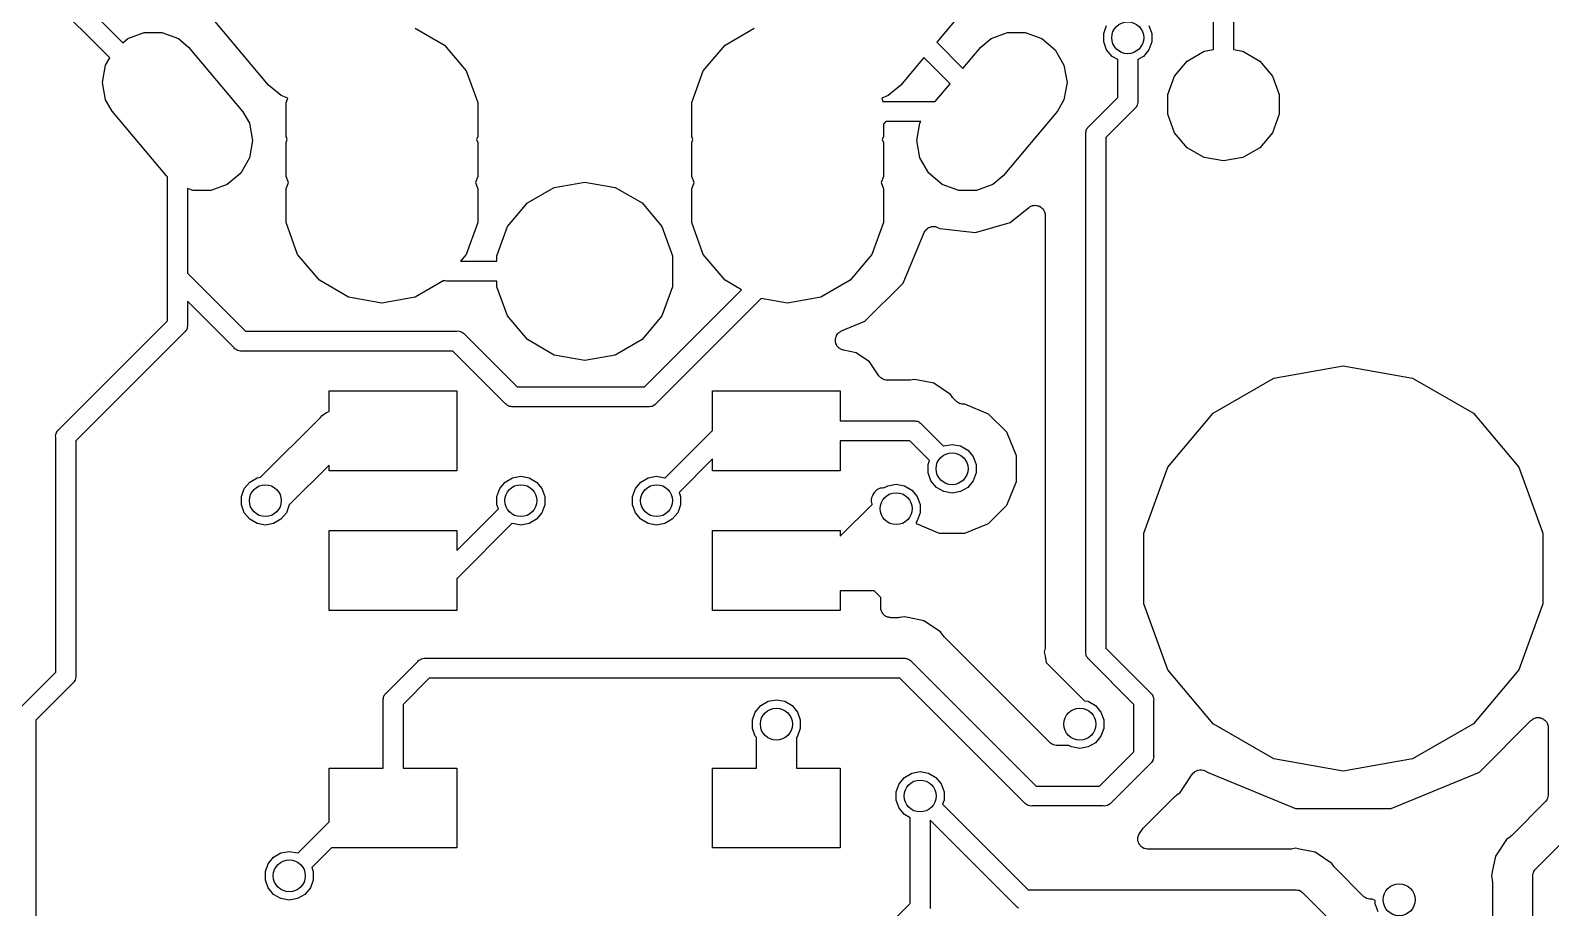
# Model space of a CAD drawing. Extents: x 61 to 194, y -153 to -61.
# Drawn here: x 82.06 to 101.1, y -110 to -99.01 of the extents above; entities that cross this region are included whole.
import ezdxf

# ---------------------------------------------------------------- set-up
doc = ezdxf.new("R2010")
doc.units = 0
doc.header["$MEASUREMENT"] = 0
doc.layers.add('BLACK', color=7, linetype='CONTINUOUS')

msp = doc.modelspace()

# ---------------------------------------------------------------- linework, layer by layer
at = {"layer": 'BLACK', "linetype": 'CONTINUOUS'}
for p, q in [((83.051, -99.3528), (82.1155, -98.4172)), ((82.325, -98.2732), (83.2153, -99.1636)), ((96.875, -99.2478), (96.875, -98.55)), ((97.125, -98.55), (97.125, -99.2478)), ((85.0416, -99.6939), (84.151, -98.6324)), ((93.849, -98.6324), (93.4088, -99.157)), ((86.8768, -98.98), (87.2432, -99.1916)), ((90.7568, -99.1916), (91.1232, -98.98)), ((95.5, -99.0471), (95.5362, -98.9477)), ((96.0638, -98.9477), (96.1, -99.0471)), ((83.2153, -99.1636), (83.2774, -99.1115)), ((83.2774, -99.1115), (83.4845, -99.0361)), ((83.4845, -99.0361), (83.7049, -99.0361)), ((83.7049, -99.0361), (83.912, -99.1115)), ((83.912, -99.1115), (84.0383, -99.2175)), ((93.4088, -99.157), (93.737, -99.4852)), ((93.9617, -99.2175), (94.088, -99.1115)), ((94.088, -99.1115), (94.2951, -99.0361)), ((94.2951, -99.0361), (94.5155, -99.0361)), ((94.5155, -99.0361), (94.7226, -99.1115)), ((94.7226, -99.1115), (94.8915, -99.2532)), ((95.5, -99.1529), (95.5, -99.0471)), ((95.5362, -99.2523), (95.5, -99.1529)), ((96.1, -99.1529), (96.0638, -99.2523)), ((96.1, -99.0471), (96.1, -99.1529)), ((82.9983, -99.4441), (83.051, -99.3528)), ((84.0383, -99.2175), (84.7192, -100.029)), ((87.2432, -99.1916), (87.5153, -99.5157)), ((90.4847, -99.5157), (90.7568, -99.1916)), ((93.2475, -99.3493), (92.9584, -99.6939)), ((93.5757, -99.6775), (93.2475, -99.3493)), ((93.737, -99.4852), (93.9617, -99.2175)), ((94.8915, -99.2532), (95.0017, -99.4441)), ((95.6042, -99.3334), (95.5362, -99.2523)), ((95.675, -99.3742), (95.6042, -99.3334)), ((95.675, -99.8482), (95.675, -99.3742)), ((95.9958, -99.3334), (95.925, -99.3742)), ((95.925, -99.3742), (95.925, -99.8946)), ((96.0638, -99.2523), (95.9958, -99.3334)), ((96.5441, -99.3917), (96.7574, -99.2685)), ((96.7574, -99.2685), (96.875, -99.2478)), ((97.125, -99.2478), (97.2426, -99.2685)), ((97.2426, -99.2685), (97.4559, -99.3917)), ((82.96, -99.6611), (82.9983, -99.4441)), ((87.5153, -99.5157), (87.66, -99.9134)), ((90.34, -99.9134), (90.4847, -99.5157)), ((95.0017, -99.4441), (95.04, -99.6611)), ((96.3858, -99.5804), (96.5441, -99.3917)), ((97.4559, -99.3917), (97.6142, -99.5804)), ((82.9983, -99.8782), (82.96, -99.6611)), ((85.1983, -99.8253), (85.0416, -99.6939)), ((92.9584, -99.6939), (92.8017, -99.8253)), ((93.389, -99.9), (93.5757, -99.6775)), ((95.04, -99.6611), (95.0017, -99.8782)), ((96.3015, -99.8118), (96.3858, -99.5804)), ((97.6142, -99.5804), (97.6985, -99.8118)), ((83.0808, -100.021), (82.9983, -99.8782)), ((85.2811, -99.8554), (85.1983, -99.8253)), ((85.26, -99.9134), (85.2811, -99.8554)), ((85.26, -100.337), (85.26, -99.9134)), ((87.66, -99.9134), (87.66, -100.337)), ((90.34, -100.337), (90.34, -99.9134)), ((92.8017, -99.8253), (92.7189, -99.8554)), ((92.7189, -99.8554), (92.7351, -99.9)), ((92.7351, -99.9), (93.389, -99.9)), ((95.0017, -99.8782), (94.9192, -100.021)), ((95.3155, -100.208), (95.675, -99.8482)), ((95.9165, -99.9482), (95.915, -99.9536)), ((95.9193, -99.9434), (95.9165, -99.9482)), ((95.9222, -99.9271), (95.9193, -99.9434)), ((95.9264, -99.9111), (95.9222, -99.9271)), ((95.925, -99.8946), (95.9264, -99.9111)), ((96.3015, -100.058), (96.3015, -99.8118)), ((97.6985, -99.8118), (97.6985, -100.058)), ((83.7617, -100.832), (83.0808, -100.021)), ((84.7192, -100.029), (84.8017, -100.172)), ((94.9192, -100.021), (94.2383, -100.832)), ((95.8845, -99.9922), (95.525, -100.352)), ((95.8972, -99.9816), (95.8845, -99.9922)), ((95.9055, -99.9672), (95.8972, -99.9816)), ((95.915, -99.9536), (95.9055, -99.9672)), ((96.3858, -100.29), (96.3015, -100.058)), ((97.6985, -100.058), (97.6142, -100.29)), ((84.8017, -100.172), (84.84, -100.389)), ((92.7718, -100.15), (92.74, -100.182)), ((92.74, -100.182), (92.74, -100.337)), ((93.2109, -100.15), (92.7718, -100.15)), ((93.16, -100.389), (93.1983, -100.172)), ((93.1983, -100.172), (93.2109, -100.15)), ((95.2736, -100.289), (95.2778, -100.273)), ((95.275, -100.305), (95.2736, -100.289)), ((95.275, -106.795), (95.275, -100.305)), ((95.2778, -100.273), (95.2807, -100.257)), ((95.2807, -100.257), (95.2835, -100.252)), ((95.2835, -100.252), (95.285, -100.246)), ((95.285, -100.246), (95.2945, -100.233)), ((95.2945, -100.233), (95.3028, -100.218)), ((95.3028, -100.218), (95.3155, -100.208)), ((96.5441, -100.478), (96.3858, -100.29)), ((97.6142, -100.29), (97.4559, -100.478)), ((84.84, -100.389), (84.8017, -100.606)), ((85.274, -100.375), (85.26, -100.337)), ((85.26, -100.413), (85.274, -100.375)), ((85.26, -100.837), (85.26, -100.413)), ((87.66, -100.337), (87.646, -100.375)), ((87.646, -100.375), (87.66, -100.413)), ((87.66, -100.413), (87.66, -100.837)), ((90.354, -100.375), (90.34, -100.337)), ((90.34, -100.413), (90.354, -100.375)), ((90.34, -100.837), (90.34, -100.413)), ((92.74, -100.337), (92.726, -100.375)), ((92.726, -100.375), (92.74, -100.413)), ((92.74, -100.413), (92.74, -100.837)), ((93.1983, -100.606), (93.16, -100.389)), ((95.525, -100.352), (95.525, -106.748)), ((96.7574, -100.602), (96.5441, -100.478)), ((97.4559, -100.478), (97.2426, -100.602)), ((84.8017, -100.606), (84.6915, -100.797)), ((93.3085, -100.797), (93.1983, -100.606)), ((97, -100.644), (96.7574, -100.602)), ((97.2426, -100.602), (97, -100.644)), ((83.775, -100.844), (83.7617, -100.832)), ((83.775, -102.089), (83.775, -100.844)), ((84.6915, -100.797), (84.5226, -100.938)), ((85.2885, -100.915), (85.26, -100.837)), ((87.66, -100.837), (87.6315, -100.915)), ((90.3685, -100.915), (90.34, -100.837)), ((92.74, -100.837), (92.7115, -100.915)), ((93.4774, -100.938), (93.3085, -100.797)), ((94.2383, -100.832), (94.112, -100.938)), ((84.0951, -101.014), (84.025, -100.988)), ((84.025, -100.988), (84.025, -102.048)), ((84.3155, -101.014), (84.0951, -101.014)), ((84.5226, -100.938), (84.3155, -101.014)), ((85.26, -100.993), (85.2885, -100.915)), ((85.26, -101.417), (85.26, -100.993)), ((87.6315, -100.915), (87.66, -100.993)), ((87.66, -100.993), (87.66, -101.417)), ((88.282, -101.169), (88.618, -100.975)), ((88.618, -100.975), (89, -100.908)), ((89, -100.908), (89.382, -100.975)), ((89.382, -100.975), (89.718, -101.169)), ((90.34, -100.993), (90.3685, -100.915)), ((90.34, -101.417), (90.34, -100.993)), ((92.7115, -100.915), (92.74, -100.993)), ((92.74, -100.993), (92.74, -101.417)), ((93.6845, -101.014), (93.4774, -100.938)), ((93.9049, -101.014), (93.6845, -101.014)), ((94.112, -100.938), (93.9049, -101.014)), ((88.0327, -101.467), (88.282, -101.169)), ((89.718, -101.169), (89.9673, -101.467)), ((94.3281, -101.414), (94.5605, -101.227)), ((94.5605, -101.227), (94.569, -101.222)), ((94.569, -101.222), (94.5765, -101.216)), ((94.5765, -101.216), (94.5882, -101.212)), ((94.5882, -101.212), (94.5992, -101.206)), ((94.5992, -101.206), (94.6088, -101.204)), ((94.6088, -101.204), (94.6179, -101.201)), ((94.6179, -101.201), (94.6304, -101.201)), ((94.6304, -101.201), (94.6428, -101.199)), ((94.6428, -101.199), (94.6523, -101.201)), ((94.6523, -101.201), (94.6621, -101.201)), ((94.6621, -101.201), (94.6738, -101.205)), ((94.6738, -101.205), (94.686, -101.208)), ((94.686, -101.208), (94.6944, -101.213)), ((94.6944, -101.213), (94.7035, -101.216)), ((94.7035, -101.216), (94.7131, -101.224)), ((94.7131, -101.224), (94.7237, -101.231)), ((94.7237, -101.231), (94.7298, -101.238)), ((94.7298, -101.238), (94.7373, -101.244)), ((94.7373, -101.244), (94.7435, -101.255)), ((94.7435, -101.255), (94.7513, -101.265)), ((94.7513, -101.265), (94.7545, -101.274)), ((94.7545, -101.274), (94.7593, -101.283)), ((94.7593, -101.283), (94.7615, -101.295)), ((85.4047, -101.814), (85.26, -101.417)), ((87.66, -101.417), (87.5153, -101.814)), ((87.9, -101.831), (88.0327, -101.467)), ((89.9673, -101.467), (90.1, -101.831)), ((90.4847, -101.814), (90.34, -101.417)), ((92.74, -101.417), (92.5953, -101.814)), ((93.3077, -101.478), (93.3248, -101.473)), ((93.3248, -101.473), (93.3415, -101.466)), ((93.3415, -101.466), (93.3457, -101.466)), ((93.3457, -101.466), (93.3497, -101.465)), ((93.3497, -101.465), (93.3677, -101.466)), ((93.3677, -101.466), (93.3856, -101.465)), ((93.3856, -101.465), (93.3896, -101.467)), ((93.3896, -101.467), (93.3938, -101.467)), ((93.3938, -101.467), (93.4104, -101.474)), ((93.8954, -101.54), (94.3281, -101.414)), ((94.7615, -101.295), (94.7655, -101.307)), ((94.7655, -101.307), (94.7653, -101.316)), ((94.7653, -101.316), (94.767, -101.326)), ((94.767, -101.326), (94.767, -106.725)), ((92.988, -102.173), (93.249, -101.542)), ((93.249, -101.542), (93.2586, -101.527)), ((93.2586, -101.527), (93.2673, -101.512)), ((93.2673, -101.512), (93.2704, -101.509)), ((93.2704, -101.509), (93.2727, -101.505)), ((93.2727, -101.505), (93.2869, -101.494)), ((93.2869, -101.494), (93.3004, -101.482)), ((93.3004, -101.482), (93.3043, -101.481)), ((93.3043, -101.481), (93.3077, -101.478)), ((93.4104, -101.474), (93.4274, -101.48)), ((93.4274, -101.48), (93.4473, -101.491)), ((93.4473, -101.491), (93.8954, -101.54)), ((85.6768, -102.138), (85.4047, -101.814)), ((87.5153, -101.814), (87.4433, -101.9)), ((87.9, -101.9), (87.9, -101.831)), ((90.1, -101.831), (90.1, -102.219)), ((90.7568, -102.138), (90.4847, -101.814)), ((92.5953, -101.814), (92.3232, -102.138)), ((87.4433, -101.9), (87.9, -101.9)), ((83.7736, -102.111), (83.775, -102.095)), ((83.775, -102.116), (83.7736, -102.111)), ((83.775, -102.095), (83.775, -102.089)), ((83.775, -102.648), (83.775, -102.116)), ((84.025, -102.048), (84.7518, -102.775)), ((86.0432, -102.35), (85.6768, -102.138)), ((87.2349, -102.143), (86.8768, -102.35)), ((87.2366, -102.144), (87.2349, -102.143)), ((87.2529, -102.147), (87.2366, -102.144)), ((87.2689, -102.151), (87.2529, -102.147)), ((87.2854, -102.15), (87.2689, -102.151)), ((87.9, -102.15), (87.2854, -102.15)), ((87.9, -102.219), (87.9, -102.15)), ((88.0327, -102.583), (87.9, -102.219)), ((90.1, -102.219), (89.9673, -102.583)), ((90.9647, -102.259), (90.7568, -102.138)), ((92.3232, -102.138), (91.9568, -102.35)), ((92.5075, -102.653), (92.988, -102.173)), ((84.6078, -102.985), (84.025, -102.402)), ((84.025, -102.402), (84.025, -102.695)), ((86.46, -102.424), (86.0432, -102.35)), ((86.8768, -102.35), (86.46, -102.424)), ((89.7482, -103.475), (90.9647, -102.259)), ((91.2112, -102.366), (89.8923, -103.685)), ((91.54, -102.424), (91.2112, -102.366)), ((91.9568, -102.35), (91.54, -102.424)), ((88.282, -102.881), (88.0327, -102.583)), ((89.9673, -102.583), (89.718, -102.881)), ((82.4155, -104.008), (83.775, -102.648)), ((83.9845, -102.792), (82.625, -104.152)), ((83.9972, -102.782), (83.9845, -102.792)), ((84.0055, -102.767), (83.9972, -102.782)), ((84.015, -102.754), (84.0055, -102.767)), ((84.0165, -102.748), (84.015, -102.754)), ((84.0193, -102.743), (84.0165, -102.748)), ((84.0222, -102.727), (84.0193, -102.743)), ((84.0264, -102.711), (84.0222, -102.727)), ((84.025, -102.695), (84.0264, -102.711)), ((84.7518, -102.775), (87.3946, -102.775)), ((87.3946, -102.775), (87.4111, -102.774)), ((87.4111, -102.774), (87.4271, -102.778)), ((87.4271, -102.778), (87.4434, -102.781)), ((87.4434, -102.781), (87.4483, -102.784)), ((87.4483, -102.784), (87.4536, -102.785)), ((87.4536, -102.785), (87.4672, -102.794)), ((87.4672, -102.794), (87.4816, -102.803)), ((87.4816, -102.803), (87.4923, -102.815)), ((92.1702, -102.807), (92.1756, -102.803)), ((92.1756, -102.803), (92.1798, -102.797)), ((92.1798, -102.797), (92.1927, -102.789)), ((92.1927, -102.789), (92.2046, -102.779)), ((92.2046, -102.779), (92.2112, -102.777)), ((92.2112, -102.777), (92.217, -102.773)), ((92.217, -102.773), (92.5075, -102.653)), ((84.6184, -102.997), (84.6078, -102.985)), ((87.4923, -102.815), (88.1518, -103.475)), ((88.618, -103.075), (88.282, -102.881)), ((89.718, -102.881), (89.382, -103.075)), ((92.1387, -102.888), (92.14, -102.881)), ((92.141, -102.903), (92.1387, -102.888)), ((92.1397, -102.874), (92.1443, -102.86)), ((92.14, -102.881), (92.1397, -102.874)), ((92.1417, -102.918), (92.141, -102.903)), ((92.1443, -102.925), (92.1417, -102.918)), ((92.1443, -102.86), (92.1473, -102.845)), ((92.1454, -102.931), (92.1443, -102.925)), ((92.1527, -102.945), (92.1454, -102.931)), ((92.1473, -102.845), (92.1509, -102.839)), ((92.1509, -102.839), (92.153, -102.832)), ((92.1585, -102.959), (92.1527, -102.945)), ((92.153, -102.832), (92.1623, -102.82)), ((92.1632, -102.964), (92.1585, -102.959)), ((92.1623, -102.82), (92.1702, -102.807)), ((92.1666, -102.97), (92.1632, -102.964)), ((92.178, -102.98), (92.1666, -102.97)), ((92.1883, -102.991), (92.178, -102.98)), ((92.1945, -102.995), (92.1883, -102.991)), ((92.1998, -102.999), (92.1945, -102.995)), ((84.6328, -103.006), (84.6184, -102.997)), ((84.6464, -103.015), (84.6328, -103.006)), ((84.6517, -103.016), (84.6464, -103.015)), ((84.6566, -103.019), (84.6517, -103.016)), ((84.6729, -103.022), (84.6566, -103.019)), ((84.6889, -103.026), (84.6729, -103.022)), ((84.7054, -103.025), (84.6889, -103.026)), ((87.3482, -103.025), (84.7054, -103.025)), ((88.0078, -103.685), (87.3482, -103.025)), ((89, -103.142), (88.618, -103.075)), ((89.382, -103.075), (89, -103.142)), ((92.214, -103.005), (92.1998, -102.999)), ((92.2275, -103.012), (92.214, -103.005)), ((92.2344, -103.013), (92.2275, -103.012)), ((92.2409, -103.015), (92.2344, -103.013)), ((92.3982, -103.046), (92.2409, -103.015)), ((92.5662, -103.159), (92.3982, -103.046)), ((92.6844, -103.336), (92.5662, -103.159)), ((92.6968, -103.349), (92.6844, -103.336)), ((92.7083, -103.362), (92.6968, -103.349)), ((92.712, -103.364), (92.7083, -103.362)), ((92.7149, -103.367), (92.712, -103.364)), ((92.731, -103.375), (92.7149, -103.367)), ((92.7465, -103.384), (92.731, -103.375)), ((96.8682, -103.805), (97.6318, -103.365)), ((97.6318, -103.365), (98.5, -103.211)), ((98.5, -103.211), (99.3682, -103.365)), ((99.3682, -103.365), (100.132, -103.805)), ((85.8, -103.784), (85.8, -103.525)), ((85.8, -103.525), (87.4, -103.525)), ((87.4, -103.525), (87.4, -104.525)), ((88.1518, -103.475), (89.7482, -103.475)), ((90.6, -104.023), (90.6, -103.525)), ((90.6, -103.525), (92.2, -103.525)), ((92.2, -103.525), (92.2, -103.9)), ((92.7507, -103.385), (92.7465, -103.384)), ((92.7544, -103.387), (92.7507, -103.385)), ((92.7723, -103.389), (92.7544, -103.387)), ((92.79, -103.392), (92.7723, -103.389)), ((93.0502, -103.392), (92.79, -103.392)), ((93.0624, -103.39), (93.0502, -103.392)), ((93.0749, -103.39), (93.0624, -103.39)), ((93.125, -103.38), (93.0749, -103.39)), ((93.1751, -103.39), (93.125, -103.38)), ((93.372, -103.429), (93.1751, -103.39)), ((93.1751, -103.39), (93.1751, -103.39)), ((93.5814, -103.569), (93.372, -103.429)), ((88.0184, -103.697), (88.0078, -103.685)), ((88.0328, -103.706), (88.0184, -103.697)), ((88.0464, -103.715), (88.0328, -103.706)), ((88.0518, -103.716), (88.0464, -103.715)), ((88.0566, -103.719), (88.0518, -103.716)), ((88.0729, -103.722), (88.0566, -103.719)), ((88.0889, -103.726), (88.0729, -103.722)), ((88.1054, -103.725), (88.0889, -103.726)), ((89.7946, -103.725), (88.1054, -103.725)), ((89.8111, -103.726), (89.7946, -103.725)), ((89.8271, -103.722), (89.8111, -103.726)), ((89.8434, -103.719), (89.8271, -103.722)), ((89.8483, -103.716), (89.8434, -103.719)), ((89.8536, -103.715), (89.8483, -103.716)), ((89.8672, -103.706), (89.8536, -103.715)), ((89.8816, -103.697), (89.8672, -103.706)), ((89.8923, -103.685), (89.8816, -103.697)), ((93.6097, -103.611), (93.5814, -103.569)), ((93.6184, -103.62), (93.6097, -103.611)), ((93.6255, -103.63), (93.6184, -103.62)), ((93.65, -103.655), (93.6255, -103.63)), ((93.6546, -103.658), (93.65, -103.655)), ((93.6582, -103.662), (93.6546, -103.658)), ((93.6725, -103.671), (93.6582, -103.662)), ((93.6861, -103.68), (93.6725, -103.671)), ((93.6915, -103.682), (93.6861, -103.68)), ((93.6964, -103.684), (93.6915, -103.682)), ((93.7127, -103.687), (93.6964, -103.684)), ((93.7287, -103.692), (93.7127, -103.687)), ((93.7343, -103.691), (93.7287, -103.692)), ((93.7398, -103.692), (93.7343, -103.691)), ((93.7607, -103.692), (93.7398, -103.692)), ((94.0577, -103.815), (93.7607, -103.692)), ((84.9406, -104.606), (85.6905, -103.856)), ((85.6905, -103.856), (85.7118, -103.831)), ((85.7118, -103.831), (85.7405, -103.814)), ((85.7405, -103.814), (85.7677, -103.795)), ((85.7677, -103.795), (85.7785, -103.792)), ((85.7785, -103.792), (85.7882, -103.786)), ((85.7882, -103.786), (85.8, -103.784)), ((92.2, -103.9), (93.1196, -103.9)), ((93.1196, -103.9), (93.1361, -103.899)), ((93.1361, -103.899), (93.1521, -103.903)), ((93.1521, -103.903), (93.1684, -103.906)), ((93.1684, -103.906), (93.1733, -103.909)), ((93.1733, -103.909), (93.1786, -103.91)), ((93.1786, -103.91), (93.1922, -103.919)), ((93.1922, -103.919), (93.2066, -103.928)), ((93.2066, -103.928), (93.2173, -103.94)), ((93.2173, -103.94), (93.4925, -104.216)), ((94.285, -104.042), (94.0577, -103.815)), ((96.3015, -104.481), (96.8682, -103.805)), ((100.132, -103.805), (100.698, -104.481)), ((82.3736, -104.089), (82.3778, -104.073)), ((82.375, -104.105), (82.3736, -104.089)), ((82.375, -107.048), (82.375, -104.105)), ((82.3778, -104.073), (82.3807, -104.057)), ((82.3807, -104.057), (82.3835, -104.052)), ((82.3835, -104.052), (82.385, -104.046)), ((82.385, -104.046), (82.3945, -104.033)), ((82.3945, -104.033), (82.4028, -104.018)), ((82.4028, -104.018), (82.4155, -104.008)), ((90.0075, -104.616), (90.6, -104.023)), ((94.408, -104.339), (94.285, -104.042)), ((82.625, -104.152), (82.625, -107.095)), ((93.0732, -104.15), (92.2, -104.15)), ((92.2, -104.15), (92.2, -104.525)), ((93.3188, -104.396), (93.0732, -104.15)), ((93.4925, -104.216), (93.4958, -104.214)), ((93.4958, -104.214), (93.6, -104.195)), ((93.6, -104.195), (93.7042, -104.214)), ((93.7042, -104.214), (93.7958, -104.267)), ((93.7958, -104.267), (93.8638, -104.348)), ((85.8, -104.454), (85.2996, -104.954)), ((85.8, -104.525), (85.8, -104.454)), ((90.6, -104.377), (90.1812, -104.796)), ((90.6, -104.525), (90.6, -104.377)), ((93.3, -104.447), (93.3188, -104.396)), ((93.3, -104.553), (93.3, -104.447)), ((93.8638, -104.348), (93.9, -104.447)), ((93.9, -104.447), (93.9, -104.553)), ((94.408, -104.661), (94.408, -104.339)), ((96, -105.309), (96.3015, -104.481)), ((100.698, -104.481), (101, -105.309)), ((84.7362, -104.748), (84.8042, -104.667)), ((84.8042, -104.667), (84.8958, -104.614)), ((84.8958, -104.614), (84.9406, -104.606)), ((87.4, -104.525), (85.8, -104.525)), ((87.9362, -104.748), (88.0042, -104.667)), ((88.0042, -104.667), (88.0958, -104.614)), ((88.0958, -104.614), (88.2, -104.595)), ((88.2, -104.595), (88.3042, -104.614)), ((88.3042, -104.614), (88.3958, -104.667)), ((88.3958, -104.667), (88.4638, -104.748)), ((89.6362, -104.748), (89.7042, -104.667)), ((89.7042, -104.667), (89.7958, -104.614)), ((89.7958, -104.614), (89.9, -104.595)), ((89.9, -104.595), (90.0042, -104.614)), ((90.0042, -104.614), (90.0075, -104.616)), ((92.2, -104.525), (90.6, -104.525)), ((92.7958, -104.714), (92.9, -104.695)), ((92.9, -104.695), (93.0042, -104.714)), ((93.3362, -104.652), (93.3, -104.553)), ((93.4042, -104.733), (93.3362, -104.652)), ((93.8638, -104.652), (93.7958, -104.733)), ((93.9, -104.553), (93.8638, -104.652)), ((94.285, -104.958), (94.408, -104.661)), ((84.7, -104.847), (84.7362, -104.748)), ((84.7, -104.953), (84.7, -104.847)), ((87.9, -104.847), (87.9362, -104.748)), ((87.9, -104.953), (87.9, -104.847)), ((88.4638, -104.748), (88.5, -104.847)), ((88.5, -104.847), (88.5, -104.953)), ((89.6, -104.847), (89.6362, -104.748)), ((89.6, -104.953), (89.6, -104.847)), ((90.1812, -104.796), (90.2, -104.847)), ((90.2, -104.847), (90.2, -104.953)), ((92.5906, -104.905), (92.5924, -104.885)), ((92.5924, -104.885), (92.5937, -104.864)), ((92.5937, -104.864), (92.5943, -104.863)), ((92.5943, -104.863), (92.5944, -104.861)), ((92.5944, -104.861), (92.6032, -104.842)), ((92.6032, -104.842), (92.6115, -104.824)), ((92.6115, -104.824), (92.6326, -104.792)), ((92.6326, -104.792), (92.6355, -104.789)), ((92.6355, -104.789), (92.6374, -104.785)), ((92.6374, -104.785), (92.6506, -104.773)), ((92.6506, -104.773), (92.6631, -104.76)), ((92.6631, -104.76), (92.6668, -104.758)), ((92.6668, -104.758), (92.6699, -104.755)), ((92.6699, -104.755), (92.6865, -104.749)), ((92.6865, -104.749), (92.7026, -104.741)), ((92.7026, -104.741), (92.7068, -104.74)), ((92.7068, -104.74), (92.7107, -104.739)), ((92.7107, -104.739), (92.7286, -104.738)), ((92.7286, -104.738), (92.7465, -104.736)), ((92.7465, -104.736), (92.7505, -104.737)), ((92.7505, -104.737), (92.7547, -104.737)), ((92.7547, -104.737), (92.7556, -104.737)), ((92.7556, -104.737), (92.7958, -104.714)), ((93.0042, -104.714), (93.0958, -104.767)), ((93.0958, -104.767), (93.1638, -104.848)), ((93.1638, -104.848), (93.2, -104.947)), ((93.4958, -104.786), (93.4042, -104.733)), ((93.6, -104.805), (93.4958, -104.786)), ((93.7042, -104.786), (93.6, -104.805)), ((93.7958, -104.733), (93.7042, -104.786)), ((84.7362, -105.052), (84.7, -104.953)), ((84.8042, -105.133), (84.7362, -105.052)), ((85.2638, -105.052), (85.1958, -105.133)), ((85.2996, -104.954), (85.2638, -105.052)), ((87.4, -105.523), (87.9188, -105.004)), ((87.9188, -105.004), (87.9, -104.953)), ((88.4638, -105.052), (88.3958, -105.133)), ((88.5, -104.953), (88.4638, -105.052)), ((89.6362, -105.052), (89.6, -104.953)), ((89.7042, -105.133), (89.6362, -105.052)), ((90.1638, -105.052), (90.0958, -105.133)), ((90.2, -104.953), (90.1638, -105.052)), ((92.2, -105.346), (92.6004, -104.946)), ((92.5909, -104.906), (92.5906, -104.905)), ((92.5909, -104.908), (92.5909, -104.906)), ((92.5966, -104.928), (92.5909, -104.908)), ((92.6011, -104.944), (92.5966, -104.928)), ((92.6004, -104.946), (92.6011, -104.944)), ((93.2, -105.053), (93.1638, -105.152)), ((93.2, -104.947), (93.2, -105.053)), ((94.0577, -105.185), (94.285, -104.958)), ((84.8958, -105.186), (84.8042, -105.133)), ((85, -105.205), (84.8958, -105.186)), ((85.1042, -105.186), (85, -105.205)), ((85.1958, -105.133), (85.1042, -105.186)), ((85.8, -106.275), (85.8, -105.275)), ((85.8, -105.275), (87.4, -105.275)), ((87.4, -105.275), (87.4, -105.523)), ((88.0925, -105.184), (87.4173, -105.86)), ((88.0958, -105.186), (88.0925, -105.184)), ((88.2, -105.205), (88.0958, -105.186)), ((88.3042, -105.186), (88.2, -105.205)), ((88.3958, -105.133), (88.3042, -105.186)), ((89.7958, -105.186), (89.7042, -105.133)), ((89.9, -105.205), (89.7958, -105.186)), ((90.0042, -105.186), (89.9, -105.205)), ((90.0958, -105.133), (90.0042, -105.186)), ((90.6, -106.275), (90.6, -105.275)), ((90.6, -105.275), (92.2, -105.275)), ((92.2, -105.275), (92.2, -105.346)), ((93.1638, -105.152), (93.15, -105.169)), ((93.15, -105.169), (93.15, -105.188)), ((93.15, -105.188), (93.4393, -105.308)), ((93.7607, -105.308), (94.0577, -105.185)), ((93.4393, -105.308), (93.7607, -105.308)), ((96, -106.191), (96, -105.309)), ((101, -105.309), (101, -106.191)), ((87.4066, -105.872), (87.4, -105.876)), ((87.4, -105.876), (87.4, -106.275)), ((87.4173, -105.86), (87.4066, -105.872)), ((92.6236, -106.029), (92.2, -106.029)), ((92.2, -106.029), (92.2, -106.275)), ((92.708, -106.113), (92.6236, -106.029)), ((92.708, -106.24), (92.708, -106.113)), ((96.3015, -107.019), (96, -106.191)), ((101, -106.191), (100.698, -107.019)), ((87.4, -106.275), (85.8, -106.275)), ((92.2, -106.275), (90.6, -106.275)), ((92.7099, -106.251), (92.708, -106.24)), ((92.7099, -106.262), (92.7099, -106.251)), ((92.7137, -106.272), (92.7099, -106.262)), ((92.7157, -106.283), (92.7137, -106.272)), ((92.7212, -106.293), (92.7157, -106.283)), ((92.725, -106.303), (92.7212, -106.293)), ((92.7322, -106.312), (92.725, -106.303)), ((92.7377, -106.322), (92.7322, -106.312)), ((92.7462, -106.329), (92.7377, -106.322)), ((92.7534, -106.337), (92.7462, -106.329)), ((92.763, -106.343), (92.7534, -106.337)), ((92.7715, -106.35), (92.763, -106.343)), ((92.7819, -106.354), (92.7715, -106.35)), ((92.7916, -106.359), (92.7819, -106.354)), ((92.8025, -106.361), (92.7916, -106.359)), ((92.8129, -106.365), (92.8025, -106.361)), ((92.8241, -106.365), (92.8129, -106.365)), ((92.835, -106.367), (92.8241, -106.365)), ((92.9252, -106.367), (92.835, -106.367)), ((92.9374, -106.365), (92.9252, -106.367)), ((92.9499, -106.365), (92.9374, -106.365)), ((93, -106.355), (92.9499, -106.365)), ((93.0501, -106.365), (93, -106.355)), ((93.247, -106.404), (93.0501, -106.365)), ((93.0501, -106.365), (93.0501, -106.365)), ((93.4564, -106.544), (93.247, -106.404)), ((93.4847, -106.586), (93.4564, -106.544)), ((93.4934, -106.595), (93.4847, -106.586)), ((93.5005, -106.605), (93.4934, -106.595)), ((94.825, -107.93), (93.5005, -106.605)), ((94.7646, -106.75), (94.7546, -106.8)), ((94.7546, -106.8), (94.7646, -106.85)), ((94.7648, -106.737), (94.7646, -106.75)), ((94.767, -106.725), (94.7648, -106.737)), ((95.2736, -106.811), (95.275, -106.795)), ((95.525, -106.748), (96.0845, -107.308)), ((86.5155, -107.308), (86.9078, -106.915)), ((86.9078, -106.915), (86.9184, -106.903)), ((86.9184, -106.903), (86.9328, -106.894)), ((86.9328, -106.894), (86.9464, -106.885)), ((86.9464, -106.885), (86.9518, -106.884)), ((86.9518, -106.884), (86.9566, -106.881)), ((86.9566, -106.881), (86.9729, -106.878)), ((86.9729, -106.878), (86.9889, -106.874)), ((86.9889, -106.874), (87.0054, -106.875)), ((87.0054, -106.875), (92.9946, -106.875)), ((92.9946, -106.875), (93.0111, -106.874)), ((93.0111, -106.874), (93.0271, -106.878)), ((93.0271, -106.878), (93.0434, -106.881)), ((93.0434, -106.881), (93.0483, -106.884)), ((93.0483, -106.884), (93.0536, -106.885)), ((93.0536, -106.885), (93.0672, -106.894)), ((93.0672, -106.894), (93.0816, -106.903)), ((93.0816, -106.903), (93.0923, -106.915)), ((93.0923, -106.915), (94.6518, -108.475)), ((94.7646, -106.85), (94.7646, -106.85)), ((94.7646, -106.85), (94.7797, -106.926)), ((94.7797, -106.926), (95.2594, -107.406)), ((95.2778, -106.827), (95.2736, -106.811)), ((95.2807, -106.843), (95.2778, -106.827)), ((95.2835, -106.848), (95.2807, -106.843)), ((95.285, -106.854), (95.2835, -106.848)), ((95.2945, -106.867), (95.285, -106.854)), ((95.3028, -106.882), (95.2945, -106.867)), ((95.3155, -106.892), (95.3028, -106.882)), ((95.875, -107.452), (95.3155, -106.892)), ((81.9155, -107.508), (82.375, -107.048)), ((82.5972, -107.182), (82.5845, -107.192)), ((82.6055, -107.167), (82.5972, -107.182)), ((82.615, -107.154), (82.6055, -107.167)), ((82.6165, -107.148), (82.615, -107.154)), ((82.6193, -107.143), (82.6165, -107.148)), ((82.6222, -107.127), (82.6193, -107.143)), ((82.6264, -107.111), (82.6222, -107.127)), ((82.625, -107.095), (82.6264, -107.111)), ((87.0518, -107.125), (86.725, -107.452)), ((92.9482, -107.125), (87.0518, -107.125)), ((94.5078, -108.685), (92.9482, -107.125)), ((96.8682, -107.695), (96.3015, -107.019)), ((100.698, -107.019), (100.132, -107.695)), ((82.5845, -107.192), (82.125, -107.652)), ((86.4736, -107.389), (86.4778, -107.373)), ((86.4778, -107.373), (86.4807, -107.357)), ((86.4807, -107.357), (86.4835, -107.352)), ((86.4835, -107.352), (86.485, -107.346)), ((86.485, -107.346), (86.4945, -107.333)), ((86.4945, -107.333), (86.5028, -107.318)), ((86.5028, -107.318), (86.5155, -107.308)), ((96.0845, -107.308), (96.0972, -107.318)), ((96.0972, -107.318), (96.1055, -107.333)), ((96.1055, -107.333), (96.115, -107.346)), ((96.115, -107.346), (96.1165, -107.352)), ((96.1165, -107.352), (96.1193, -107.357)), ((96.1193, -107.357), (96.1222, -107.373)), ((96.1222, -107.373), (96.1264, -107.389)), ((86.475, -107.405), (86.4736, -107.389)), ((86.475, -108.25), (86.475, -107.405)), ((86.725, -107.452), (86.725, -108.25)), ((91.1, -107.647), (91.1362, -107.548)), ((91.1362, -107.548), (91.2042, -107.467)), ((91.2042, -107.467), (91.2958, -107.414)), ((91.2958, -107.414), (91.4, -107.395)), ((91.4, -107.395), (91.5042, -107.414)), ((91.5042, -107.414), (91.5958, -107.467)), ((91.5958, -107.467), (91.6638, -107.548)), ((91.6638, -107.548), (91.7, -107.647)), ((95.2594, -107.406), (95.3042, -107.414)), ((95.3042, -107.414), (95.3958, -107.467)), ((95.3958, -107.467), (95.4638, -107.548)), ((95.4638, -107.548), (95.5, -107.647)), ((95.875, -108.048), (95.875, -107.452)), ((96.1264, -107.389), (96.125, -107.405)), ((96.125, -107.405), (96.125, -108.095)), ((82.125, -107.652), (82.125, -117.073)), ((91.1, -107.753), (91.1, -107.647)), ((91.1362, -107.852), (91.1, -107.753)), ((91.7, -107.753), (91.6638, -107.852)), ((91.7, -107.647), (91.7, -107.753)), ((95.5, -107.753), (95.4638, -107.852)), ((95.5, -107.647), (95.5, -107.753)), ((97.6318, -108.135), (96.8682, -107.695)), ((100.132, -107.695), (99.3682, -108.135)), ((100.204, -108.3), (100.85, -107.654)), ((100.85, -107.654), (100.864, -107.644)), ((100.864, -107.644), (100.877, -107.634)), ((100.877, -107.634), (100.882, -107.632)), ((100.882, -107.632), (100.886, -107.628)), ((100.886, -107.628), (100.902, -107.624)), ((100.902, -107.624), (100.918, -107.618)), ((100.918, -107.618), (100.924, -107.618)), ((100.924, -107.618), (100.929, -107.617)), ((100.929, -107.617), (100.945, -107.618)), ((100.945, -107.618), (100.962, -107.618)), ((100.962, -107.618), (100.967, -107.62)), ((100.967, -107.62), (100.973, -107.621)), ((100.973, -107.621), (100.988, -107.628)), ((100.988, -107.628), (101.004, -107.634)), ((101.004, -107.634), (101.008, -107.637)), ((101.008, -107.637), (101.013, -107.64)), ((101.013, -107.64), (101.025, -107.651)), ((101.025, -107.651), (101.037, -107.662)), ((101.037, -107.662), (101.04, -107.667)), ((101.04, -107.667), (101.044, -107.671)), ((101.044, -107.671), (101.051, -107.686)), ((101.051, -107.686), (101.059, -107.7)), ((101.059, -107.7), (101.06, -107.706)), ((101.06, -107.706), (101.063, -107.711)), ((101.063, -107.711), (101.064, -107.727)), ((101.064, -107.727), (101.067, -107.744)), ((101.067, -107.744), (101.067, -108.585)), ((91.15, -107.869), (91.1362, -107.852)), ((91.15, -108.25), (91.15, -107.869)), ((91.6638, -107.852), (91.65, -107.869)), ((91.65, -107.869), (91.65, -108.25)), ((94.8296, -107.933), (94.825, -107.93)), ((94.8332, -107.937), (94.8296, -107.933)), ((94.8475, -107.946), (94.8332, -107.937)), ((94.8611, -107.955), (94.8475, -107.946)), ((95.3958, -107.933), (95.3042, -107.986)), ((95.4638, -107.852), (95.3958, -107.933)), ((94.8665, -107.957), (94.8611, -107.955)), ((94.8714, -107.959), (94.8665, -107.957)), ((94.8877, -107.962), (94.8714, -107.959)), ((94.9037, -107.967), (94.8877, -107.962)), ((94.9093, -107.966), (94.9037, -107.967)), ((94.9148, -107.967), (94.9093, -107.966)), ((95.0625, -107.967), (94.9148, -107.967)), ((95.0958, -107.986), (95.0625, -107.967)), ((95.2, -108.005), (95.0958, -107.986)), ((95.3042, -107.986), (95.2, -108.005)), ((95.4482, -108.475), (95.875, -108.048)), ((96.1222, -108.127), (96.1193, -108.143)), ((96.1264, -108.111), (96.1222, -108.127)), ((96.125, -108.095), (96.1264, -108.111)), ((98.5, -108.289), (97.6318, -108.135)), ((99.3682, -108.135), (98.5, -108.289)), ((85.8, -108.923), (85.8, -108.25)), ((85.8, -108.25), (86.475, -108.25)), ((86.725, -108.25), (87.4, -108.25)), ((87.4, -108.25), (87.4, -109.25)), ((90.6, -109.25), (90.6, -108.25)), ((90.6, -108.25), (91.15, -108.25)), ((91.65, -108.25), (92.2, -108.25)), ((92.2, -108.25), (92.2, -109.25)), ((93.0042, -108.367), (93.0958, -108.314)), ((93.0958, -108.314), (93.2, -108.295)), ((93.2, -108.295), (93.3042, -108.314)), ((93.3042, -108.314), (93.3958, -108.367)), ((96.0845, -108.192), (95.5923, -108.685)), ((96.0972, -108.182), (96.0845, -108.192)), ((96.1055, -108.167), (96.0972, -108.182)), ((96.115, -108.154), (96.1055, -108.167)), ((96.1165, -108.148), (96.115, -108.154)), ((96.1193, -108.143), (96.1165, -108.148)), ((96.6091, -108.328), (96.6101, -108.327)), ((96.6101, -108.327), (96.6107, -108.325)), ((96.6107, -108.325), (96.6253, -108.311)), ((96.6253, -108.311), (96.6396, -108.296)), ((96.6396, -108.296), (96.6409, -108.295)), ((96.6409, -108.295), (96.6419, -108.294)), ((96.6419, -108.294), (96.6606, -108.286)), ((96.6606, -108.286), (96.6792, -108.276)), ((96.6792, -108.276), (96.6806, -108.276)), ((96.6806, -108.276), (96.6819, -108.276)), ((96.6819, -108.276), (96.7025, -108.274)), ((96.7025, -108.274), (96.723, -108.272)), ((96.723, -108.272), (96.7244, -108.272)), ((96.7244, -108.272), (96.7258, -108.272)), ((96.7258, -108.272), (96.7458, -108.277)), ((96.7458, -108.277), (96.7659, -108.282)), ((96.7659, -108.282), (96.767, -108.283)), ((96.767, -108.283), (96.7684, -108.283)), ((96.7684, -108.283), (96.7853, -108.295)), ((96.7853, -108.295), (96.7875, -108.296)), ((96.7875, -108.296), (97.9017, -108.758)), ((99.0983, -108.758), (100.204, -108.3)), ((92.9, -108.547), (92.9362, -108.448)), ((92.9362, -108.448), (93.0042, -108.367)), ((93.3958, -108.367), (93.4638, -108.448)), ((93.4638, -108.448), (93.5, -108.547)), ((94.6518, -108.475), (95.4482, -108.475)), ((96.4564, -108.556), (96.5244, -108.455)), ((96.5244, -108.455), (96.6091, -108.328)), ((92.9, -108.653), (92.9, -108.547)), ((92.9362, -108.752), (92.9, -108.653)), ((93.5, -108.653), (93.4812, -108.704)), ((93.4812, -108.704), (94.5518, -109.775)), ((93.5, -108.547), (93.5, -108.653)), ((94.5184, -108.697), (94.5078, -108.685)), ((94.5328, -108.706), (94.5184, -108.697)), ((94.5464, -108.715), (94.5328, -108.706)), ((95.5672, -108.706), (95.5536, -108.715)), ((95.5816, -108.697), (95.5672, -108.706)), ((95.5923, -108.685), (95.5816, -108.697)), ((96.0005, -108.995), (96.3947, -108.601)), ((96.3947, -108.601), (96.4049, -108.593)), ((96.4049, -108.593), (96.4139, -108.585)), ((96.4139, -108.585), (96.4564, -108.556)), ((101.03, -108.675), (100.605, -109.099)), ((101.033, -108.67), (101.03, -108.675)), ((101.037, -108.667), (101.033, -108.67)), ((101.046, -108.652), (101.037, -108.667)), ((101.055, -108.639), (101.046, -108.652)), ((101.057, -108.633), (101.055, -108.639)), ((101.059, -108.629), (101.057, -108.633)), ((101.062, -108.612), (101.059, -108.629)), ((101.067, -108.596), (101.062, -108.612)), ((101.067, -108.585), (101.066, -108.591)), ((101.066, -108.591), (101.067, -108.596)), ((93.0042, -108.833), (92.9362, -108.752)), ((93.075, -108.874), (93.0042, -108.833)), ((93.075, -109.948), (93.075, -108.874)), ((94.5517, -108.716), (94.5464, -108.715)), ((94.5566, -108.719), (94.5517, -108.716)), ((94.5729, -108.722), (94.5566, -108.719)), ((94.5889, -108.726), (94.5729, -108.722)), ((94.6055, -108.725), (94.5889, -108.726)), ((95.4946, -108.725), (94.6055, -108.725)), ((95.5111, -108.726), (95.4946, -108.725)), ((95.5271, -108.722), (95.5111, -108.726)), ((95.5434, -108.719), (95.5271, -108.722)), ((95.5483, -108.716), (95.5434, -108.719)), ((95.5536, -108.715), (95.5483, -108.716)), ((97.9017, -108.758), (99.0983, -108.758)), ((100.915, -109.508), (101.575, -108.848)), ((85.4075, -109.316), (85.8, -108.923)), ((94.4078, -109.985), (93.325, -108.902)), ((93.325, -108.902), (93.325, -109.995)), ((95.9371, -109.093), (95.9432, -109.076)), ((95.9432, -109.076), (95.9459, -109.073)), ((95.9459, -109.073), (95.9476, -109.069)), ((95.9476, -109.069), (95.9847, -109.014)), ((95.9847, -109.014), (95.9934, -109.005)), ((95.9934, -109.005), (96.0005, -108.995)), ((85.8268, -109.25), (85.5812, -109.496)), ((87.4, -109.25), (85.8268, -109.25)), ((92.2, -109.25), (90.6, -109.25)), ((95.927, -109.154), (95.9282, -109.136)), ((95.9282, -109.158), (95.927, -109.154)), ((95.9282, -109.118), (95.9296, -109.114)), ((95.9282, -109.136), (95.9282, -109.118)), ((95.9282, -109.162), (95.9282, -109.158)), ((95.9343, -109.179), (95.9282, -109.162)), ((95.9296, -109.114), (95.9299, -109.11)), ((95.9299, -109.11), (95.9371, -109.093)), ((95.9393, -109.196), (95.9343, -109.179)), ((95.9418, -109.2), (95.9393, -109.196)), ((95.9432, -109.203), (95.9418, -109.2)), ((95.9548, -109.217), (95.9432, -109.203)), ((95.9654, -109.232), (95.9548, -109.217)), ((95.9689, -109.234), (95.9654, -109.232)), ((95.9716, -109.237), (95.9689, -109.234)), ((95.9871, -109.246), (95.9716, -109.237)), ((96.0021, -109.256), (95.9871, -109.246)), ((96.0062, -109.257), (96.0021, -109.256)), ((96.0098, -109.259), (96.0062, -109.257)), ((96.0275, -109.262), (96.0098, -109.259)), ((96.0449, -109.267), (96.0275, -109.262)), ((96.0491, -109.266), (96.0449, -109.267)), ((96.0532, -109.267), (96.0491, -109.266)), ((97.8252, -109.267), (96.0532, -109.267)), ((97.8374, -109.265), (97.8252, -109.267)), ((97.8499, -109.265), (97.8374, -109.265)), ((97.9, -109.255), (97.8499, -109.265)), ((97.9501, -109.265), (97.9, -109.255)), ((98.147, -109.304), (97.9501, -109.265)), ((97.9501, -109.265), (97.9501, -109.265)), ((100.544, -109.144), (100.404, -109.353)), ((100.586, -109.115), (100.544, -109.144)), ((100.595, -109.107), (100.586, -109.115)), ((100.605, -109.099), (100.595, -109.107)), ((85, -109.547), (85.0362, -109.448)), ((85.0362, -109.448), (85.1042, -109.367)), ((85.1042, -109.367), (85.1958, -109.314)), ((85.1958, -109.314), (85.3, -109.295)), ((85.3, -109.295), (85.4042, -109.314)), ((85.4042, -109.314), (85.4075, -109.316)), ((98.3564, -109.444), (98.147, -109.304)), ((98.3847, -109.486), (98.3564, -109.444)), ((100.404, -109.353), (100.365, -109.55)), ((85, -109.653), (85, -109.547)), ((85.0362, -109.752), (85, -109.653)), ((85.6, -109.653), (85.5638, -109.752)), ((85.5812, -109.496), (85.6, -109.547)), ((85.6, -109.547), (85.6, -109.653)), ((98.3934, -109.495), (98.3847, -109.486)), ((98.4005, -109.505), (98.3934, -109.495)), ((98.75, -109.855), (98.4005, -109.505)), ((100.365, -109.55), (100.355, -109.6)), ((100.355, -109.6), (100.365, -109.65)), ((100.365, -109.55), (100.365, -109.55)), ((100.365, -109.65), (100.365, -109.663)), ((100.874, -109.589), (100.878, -109.573)), ((100.875, -109.605), (100.874, -109.589)), ((100.875, -112.37), (100.875, -109.605)), ((100.878, -109.573), (100.881, -109.557)), ((100.881, -109.557), (100.884, -109.552)), ((100.884, -109.552), (100.885, -109.546)), ((100.885, -109.546), (100.894, -109.533)), ((100.894, -109.533), (100.903, -109.518)), ((100.903, -109.518), (100.915, -109.508)), ((85.1042, -109.833), (85.0362, -109.752)), ((85.1958, -109.886), (85.1042, -109.833)), ((85.4958, -109.833), (85.4042, -109.886)), ((85.5638, -109.752), (85.4958, -109.833)), ((94.5518, -109.775), (97.8946, -109.775)), ((97.8946, -109.775), (97.9111, -109.774)), ((97.9111, -109.774), (97.9271, -109.778)), ((97.9271, -109.778), (97.9434, -109.781)), ((97.9434, -109.781), (97.9483, -109.784)), ((97.9483, -109.784), (97.9536, -109.785)), ((97.9536, -109.785), (97.9672, -109.794)), ((97.9672, -109.794), (97.9816, -109.803)), ((97.9816, -109.803), (97.9923, -109.815)), ((97.9923, -109.815), (98.5925, -110.416)), ((100.365, -109.663), (100.367, -109.675)), ((100.367, -109.675), (100.367, -110.713)), ((85.3, -109.905), (85.1958, -109.886)), ((85.4042, -109.886), (85.3, -109.905)), ((92.6482, -110.375), (93.075, -109.948)), ((93.325, -109.995), (93.3264, -110.011)), ((94.4184, -109.997), (94.4078, -109.985)), ((94.4328, -110.006), (94.4184, -109.997)), ((98.7546, -109.858), (98.75, -109.855)), ((98.7582, -109.862), (98.7546, -109.858)), ((98.7725, -109.871), (98.7582, -109.862)), ((98.7861, -109.88), (98.7725, -109.871)), ((98.7915, -109.882), (98.7861, -109.88)), ((98.7964, -109.884), (98.7915, -109.882)), ((98.8127, -109.887), (98.7964, -109.884)), ((98.8287, -109.892), (98.8127, -109.887)), ((98.8343, -109.891), (98.8287, -109.892)), ((98.8398, -109.892), (98.8343, -109.891)), ((98.8607, -109.892), (98.8398, -109.892)), ((98.9, -109.908), (98.8607, -109.892)), ((98.9, -109.953), (98.9, -109.908)), ((98.9362, -110.052), (98.9, -109.953))]:
    msp.add_line(p, q, dxfattribs=at)
at = {"layer": 'BLACK'}
for centre in [(95.8, -99.1), (93.6, -104.5), (85, -104.9), (88.2, -104.9), (89.9, -104.9), (92.9, -105), (91.4, -107.7), (95.2, -107.7), (93.2, -108.6), (85.3, -109.6), (99.2, -109.9)]:
    msp.add_circle(centre, 0.2, dxfattribs=at)

doc.saveas('drawing.dxf')
